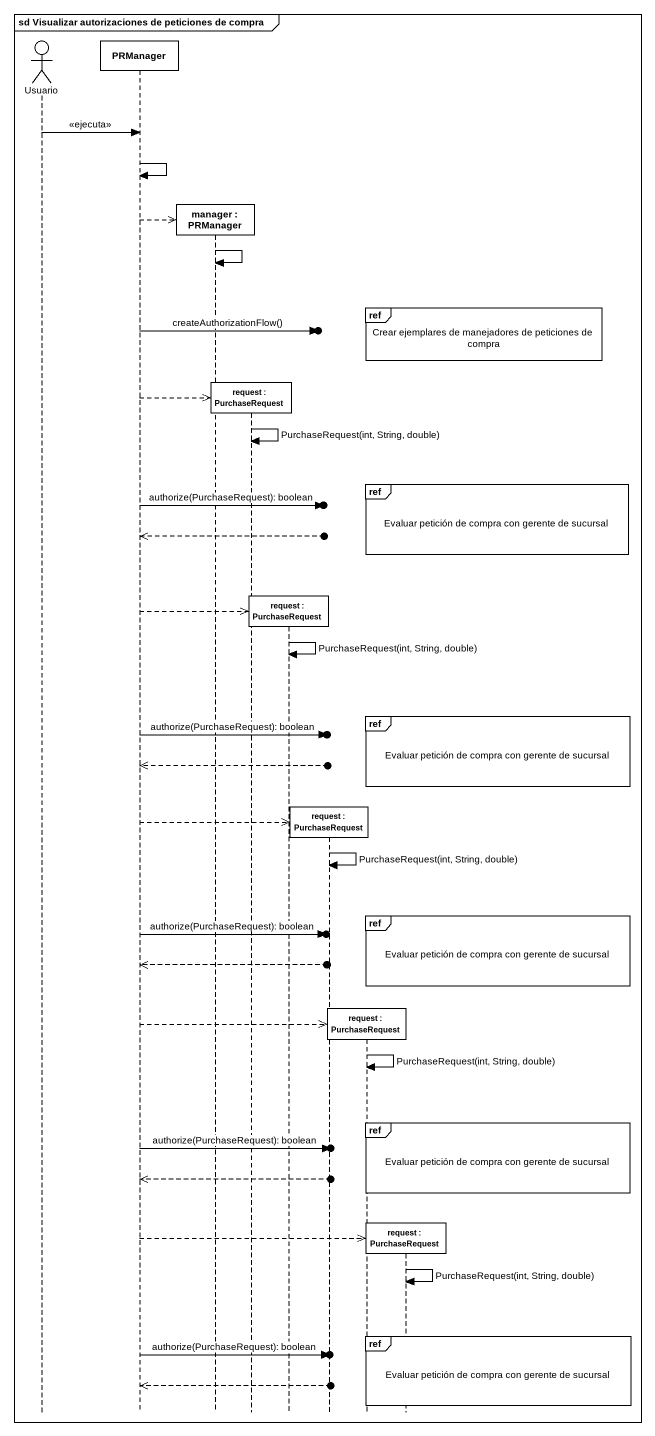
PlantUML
@startuml
mainframe sd Visualizar autorizaciones de peticiones de compra
hide footbox
actor Usuario
participant PRManager
participant "manager : PRManager" as manager
participant "request : PurchaseRequest" as request
participant "request : PurchaseRequest" as request_2
participant "request : PurchaseRequest" as request_3
participant "request : PurchaseRequest" as request_4
participant "request : PurchaseRequest" as request_5

Usuario -> PRManager : <<ejecuta>>
PRManager -> PRManager
PRManager -->> manager **
manager -> manager
ref over request_4, request_5 : Crear ejemplares de manejadores de peticiones de compra
PRManager ->o] : createAuthorizationFlow()
PRManager -->> request **
request -> request : PurchaseRequest(int, String, double)
ref over request_4, request_5 : Evaluar petición de compra con gerente de sucursal
PRManager ->o] : authorize(PurchaseRequest): boolean
PRManager <<--o]
PRManager -->> request_2 **
request_2 -> request_2 : PurchaseRequest(int, String, double)
ref over request_4, request_5 : Evaluar petición de compra con gerente de sucursal
PRManager ->o] : authorize(PurchaseRequest): boolean
PRManager <<--o]
PRManager -->> request_3 **
request_3 -> request_3 : PurchaseRequest(int, String, double)
ref over request_4, request_5 : Evaluar petición de compra con gerente de sucursal
PRManager ->o] : authorize(PurchaseRequest): boolean
PRManager <<--o]
PRManager -->> request_4 **
request_4 -> request_4 : PurchaseRequest(int, String, double)
ref over request_4, request_5 : Evaluar petición de compra con gerente de sucursal
PRManager ->o] : authorize(PurchaseRequest): boolean
PRManager <<--o]
PRManager -->> request_5 **
request_5 -> request_5 : PurchaseRequest(int, String, double)
ref over request_4, request_5 : Evaluar petición de compra con gerente de sucursal
PRManager ->o] : authorize(PurchaseRequest): boolean
PRManager <<--o]
@enduml
